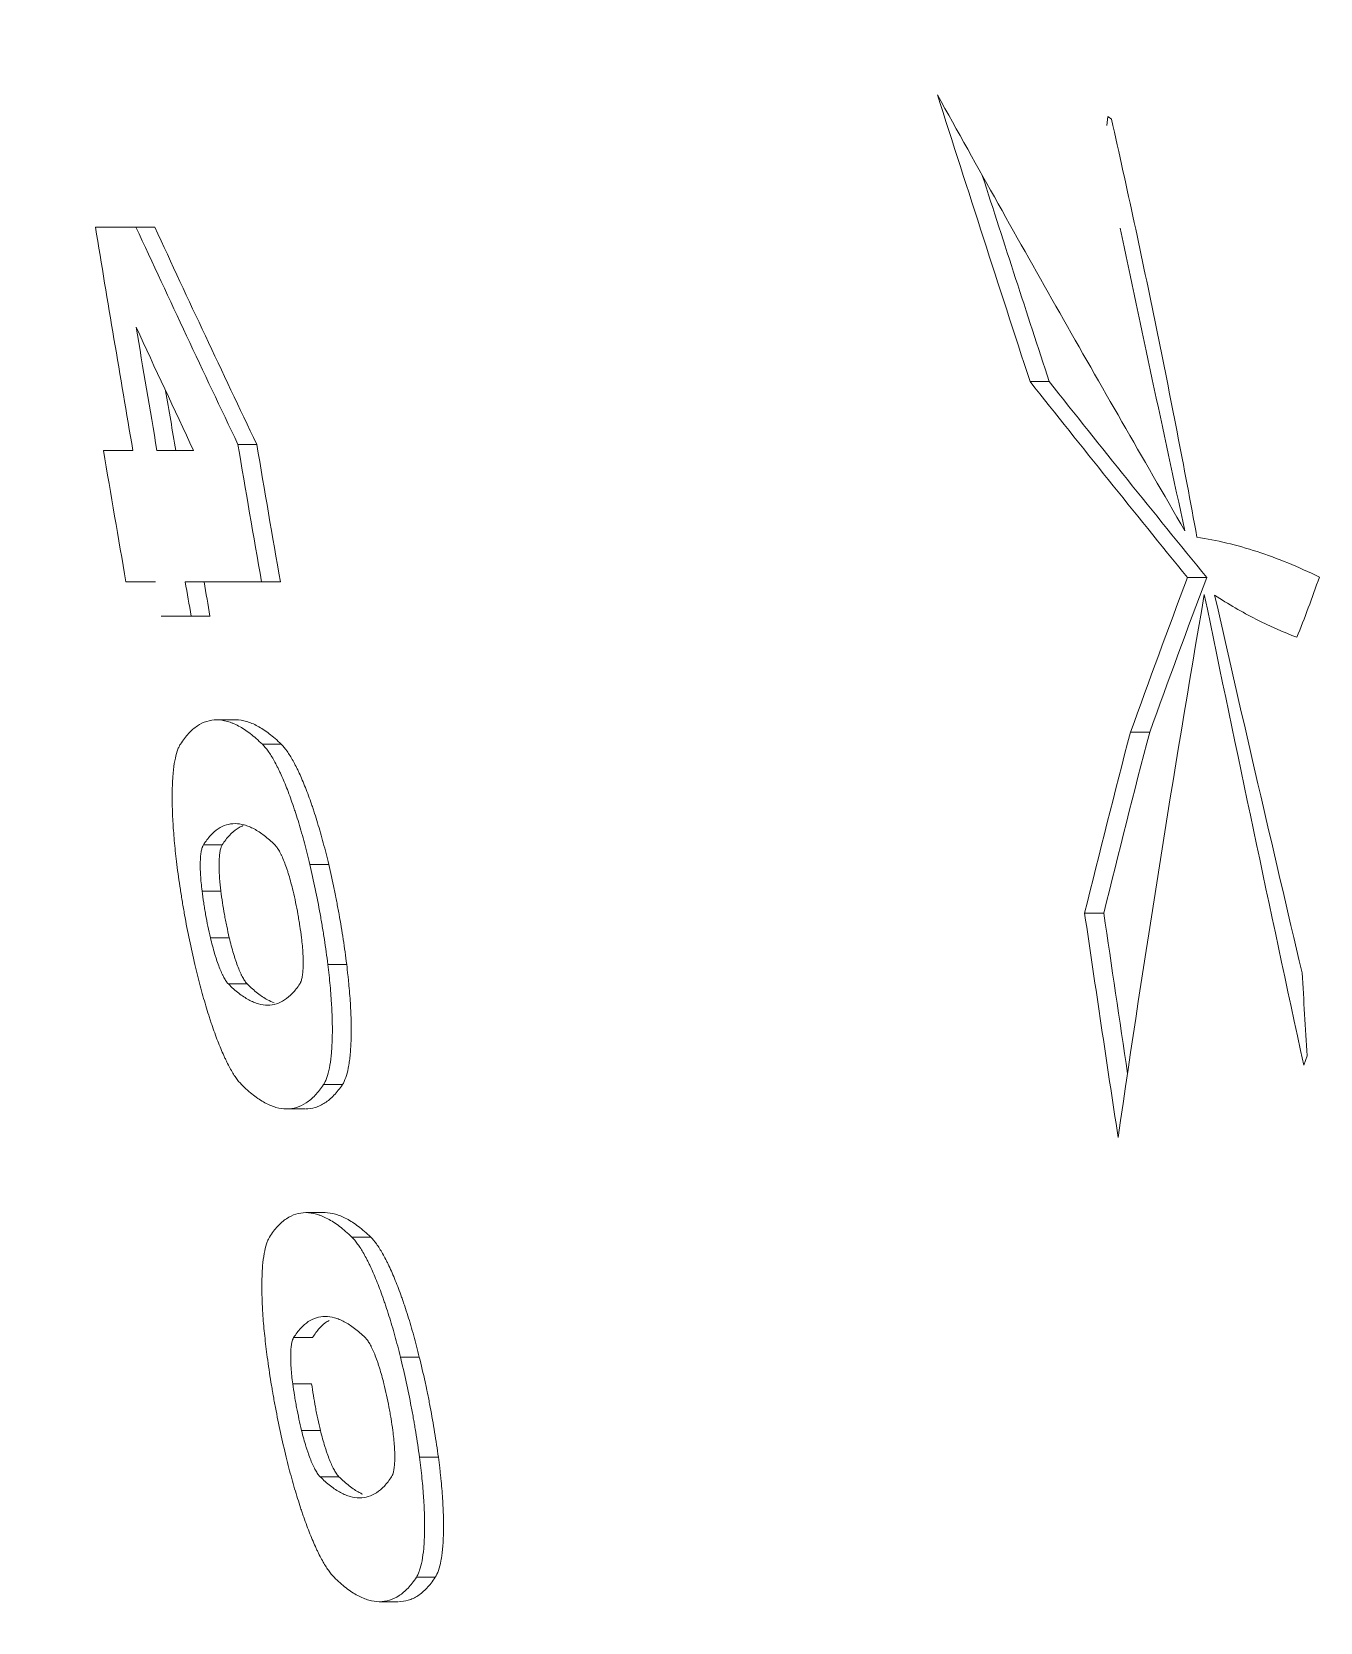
# Model space of a CAD drawing. Header units: millimetres. Extents: x 4664 to 8864, y -38 to 2932.
# Drawn here: x 7819.27 to 7823.59, y 2181.36 to 2186.7 of the extents above; entities that cross this region are included whole.
import ezdxf

# ---------------------------------------------------------------- set-up
doc = ezdxf.new("R2010")
doc.units = ezdxf.units.MM

msp = doc.modelspace()

# ---------------------------------------------------------------- linework, layer by layer
at = {"lineweight": 5}
for p, q in [((7822.8785, 2186.4134), (7822.8744, 2186.3838)), ((7822.8785, 2186.4134), (7822.8902, 2186.4046)), ((7819.4806, 2186.0421), (7819.6798, 2186.0421)), ((7822.6813, 2185.5237), (7822.6171, 2185.5237)), ((7819.5076, 2185.2924), (7819.6064, 2185.2924)), ((7819.8102, 2185.2924), (7819.6872, 2185.2924)), ((7820.0221, 2185.3126), (7819.9589, 2185.3126)), ((7823.2097, 2184.866), (7823.1453, 2184.866)), ((7819.682, 2184.8512), (7819.5832, 2184.8512)), ((7820.1013, 2184.8512), (7819.7822, 2184.8512)), ((7819.8652, 2184.7363), (7819.7018, 2184.7363)), ((7819.9527, 2184.3881), (7819.8895, 2184.3881)), ((7823.0184, 2184.3473), (7822.9541, 2184.3473)), ((7820.1043, 2184.3062), (7820.041, 2184.3062)), ((7819.9062, 2183.9685), (7819.8431, 2183.9685)), ((7820.2634, 2183.9031), (7820.2001, 2183.9031)), ((7819.9017, 2183.8135), (7819.8385, 2183.8135)), ((7822.8644, 2183.7394), (7822.8001, 2183.7394)), ((7819.9298, 2183.6568), (7819.8666, 2183.6568)), ((7820.3238, 2183.5672), (7820.2605, 2183.5672)), ((7819.99, 2183.5017), (7819.9268, 2183.5017)), ((7823.5473, 2183.2605), (7823.5355, 2183.2289)), ((7820.3096, 2183.1641), (7820.2463, 2183.1641)), ((7820.1205, 2183.0822), (7820.1838, 2183.0822)), ((7820.2517, 2182.7339), (7820.1884, 2182.7339)), ((7820.4043, 2182.652), (7820.3409, 2182.652)), ((7820.2091, 2182.3144), (7820.1459, 2182.3144)), ((7820.5676, 2182.2489), (7820.5042, 2182.2489)), ((7820.2061, 2182.1593), (7820.1428, 2182.1593)), ((7820.2358, 2182.0026), (7820.1725, 2182.0026)), ((7820.6315, 2181.913), (7820.568, 2181.913)), ((7820.2977, 2181.8476), (7820.2344, 2181.8476)), ((7820.6211, 2181.5099), (7820.5577, 2181.5099)), ((7820.4324, 2181.428), (7820.4958, 2181.428))]:
    msp.add_line(p, q, dxfattribs=at)
for radius, start, end in [(175.7749, 186.032295, 200.001172), (177.0806, 186.032295, 200.001172), (172.3779, 189.394869, 189.647537), (172.2981, 189.512386, 189.652043), (172.2359, 189.587838, 189.655563), (172.4752, 189.64204, 189.790724), (172.027, 189.660585, 189.816487), (171.9647, 189.664119, 189.820079), (172.2791, 189.801979, 189.84075), (172.2169, 189.805555, 189.84434)]:
    msp.add_arc((7989.5463, 2214.1806), radius, start, end, dxfattribs=at)
for centre, major_axis, ratio, start_param, end_param in [((7989.5463, 2212.1226), (-175.8518, 0), 0.576331, 0.260262, 0.267718), ((7989.5463, 2212.1226), (-175.7909, 0), 0.576331, 0.260354, 0.267813), ((7989.5463, 2211.7734), (-175.8452, 0), 0.576331, 0.260133, 0.264364), ((7989.5464, 2192.398), (-166.2932, 0), 0.924254, 0.05767, 0.059486)]:
    msp.add_ellipse(centre, major_axis=major_axis, ratio=ratio, start_param=start_param, end_param=end_param, dxfattribs=at)
for points in [[(7822.3059, 2186.4867), (7822.4085, 2186.1656), (7822.5122, 2185.8446), (7822.6171, 2185.5237)], [(7822.4568, 2186.216), (7822.531, 2185.9851), (7822.6058, 2185.7544), (7822.6813, 2185.5237)], [(7822.9192, 2186.0392), (7822.9906, 2185.7004), (7823.063, 2185.3617), (7823.1364, 2185.0232)], [(7822.6171, 2185.5237), (7822.7907, 2185.3043), (7822.9667, 2185.085), (7823.1453, 2184.866)], [(7822.6813, 2185.5237), (7822.8549, 2185.3043), (7823.0311, 2185.085), (7823.2097, 2184.866)], [(7823.1453, 2184.866), (7823.0803, 2184.6933), (7823.0166, 2184.5204), (7822.9541, 2184.3473)], [(7823.2097, 2184.866), (7823.1447, 2184.6933), (7823.0809, 2184.5204), (7823.0184, 2184.3473)], [(7822.9125, 2182.986), (7823.0007, 2183.5947), (7823.0971, 2184.2024), (7823.2017, 2184.8092)], [(7823.2017, 2184.8092), (7823.3106, 2184.282), (7823.4218, 2183.7552), (7823.5355, 2183.2289)], [(7823.5297, 2183.5393), (7823.4303, 2183.9615), (7823.3326, 2184.384), (7823.2364, 2184.8067)], [(7822.9541, 2184.3473), (7822.9015, 2184.1448), (7822.8502, 2183.9422), (7822.8001, 2183.7394)], [(7823.0184, 2184.3473), (7822.9658, 2184.1448), (7822.9144, 2183.9422), (7822.8644, 2183.7394)], [(7822.8001, 2183.7394), (7822.837, 2183.4882), (7822.8745, 2183.237), (7822.9125, 2182.986)], [(7822.8644, 2183.7394), (7822.8907, 2183.56), (7822.9174, 2183.3806), (7822.9444, 2183.2013)]]:
    msp.add_open_spline(points, degree=3, dxfattribs=at)
for points, knots in [([(7823.1364, 2185.0232), (7822.9948, 2185.2668), (7822.8549, 2185.5106), (7822.578, 2185.9984), (7822.4412, 2186.2425), (7822.3059, 2186.4867)], [0, 0, 0, 0, 0.5, 0.5, 1, 1, 1, 1]), ([(7823.177, 2185.0013), (7823.1336, 2185.2379), (7823.088, 2185.4733), (7823.0161, 2185.8246), (7822.9917, 2185.9413), (7822.9417, 2186.1738), (7822.9162, 2186.2895), (7822.8903, 2186.4046)], [0, 0, 0, 0, 0.5, 0.5, 0.75, 0.75, 1, 1, 1, 1]), ([(7823.5878, 2184.8675), (7823.5169, 2184.902), (7823.4472, 2184.9305), (7823.3444, 2184.964), (7823.3105, 2184.9736), (7823.2433, 2184.9898), (7823.21, 2184.9963), (7823.177, 2185.0013)], [0, 0, 0, 0, 0.5, 0.5, 0.75, 0.75, 1, 1, 1, 1]), ([(7823.5123, 2184.6653), (7823.5253, 2184.6975), (7823.5381, 2184.7304), (7823.5632, 2184.7978), (7823.5756, 2184.8323), (7823.5878, 2184.8675)], [0, 0, 0, 0, 0.5, 0.5, 1, 1, 1, 1]), ([(7823.2364, 2184.8067), (7823.2827, 2184.7766), (7823.3289, 2184.7497), (7823.4209, 2184.7025), (7823.4667, 2184.6822), (7823.5123, 2184.6653)], [0, 0, 0, 0, 0.5, 0.5, 1, 1, 1, 1]), ([(7819.7658, 2184.3062), (7819.7745, 2184.32), (7819.7837, 2184.332), (7819.8026, 2184.3525), (7819.8125, 2184.361), (7819.8328, 2184.3746), (7819.8539, 2184.3847), (7819.8875, 2184.3898), (7819.9112, 2184.3864), (7819.9265, 2184.3821), (7819.9296, 2184.3811), (7819.9358, 2184.379), (7819.9389, 2184.3778), (7819.9483, 2184.3739), (7819.9547, 2184.3709), (7819.9739, 2184.3606), (7820.0001, 2184.3435), (7820.0272, 2184.3197), (7820.041, 2184.3062)], [0, 0, 0, 0, 0.125, 0.125, 0.25, 0.25, 0.375, 0.5, 0.625, 0.625, 0.65625, 0.65625, 0.6875, 0.6875, 0.75, 0.75, 0.875, 1, 1, 1, 1]), ([(7820.1043, 2184.3062), (7820.0905, 2184.3197), (7820.0769, 2184.3316), (7820.0504, 2184.3519), (7820.0245, 2184.3689), (7819.9872, 2184.3844), (7819.9635, 2184.388), (7819.9516, 2184.3881), (7819.9513, 2184.3881), (7819.9509, 2184.3881)], [0, 0, 0, 0, 0.248114, 0.248114, 0.496229, 0.744343, 0.992458, 0.992458, 1, 1, 1, 1]), ([(7819.754, 2183.9031), (7819.7509, 2183.9274), (7819.7483, 2183.9511), (7819.744, 2183.9972), (7819.7423, 2184.0196), (7819.7407, 2184.0467), (7819.7402, 2184.0548), (7819.7398, 2184.0628), (7819.7396, 2184.0681), (7819.7395, 2184.0708), (7819.7389, 2184.0839), (7819.7386, 2184.0941), (7819.738, 2184.1239), (7819.7381, 2184.1426), (7819.7389, 2184.169), (7819.7392, 2184.1775), (7819.74, 2184.1898), (7819.7404, 2184.1959), (7819.7409, 2184.2018), (7819.7412, 2184.2057), (7819.7414, 2184.2076), (7819.743, 2184.2247), (7819.7448, 2184.2384), (7819.7494, 2184.2629), (7819.7521, 2184.2736), (7819.756, 2184.2852), (7819.7568, 2184.2875), (7819.7584, 2184.2917), (7819.7593, 2184.2938), (7819.762, 2184.2996), (7819.7638, 2184.3031), (7819.7658, 2184.3062)], [0, 0, 0, 0, 0.125, 0.125, 0.25, 0.25, 0.28125, 0.296875, 0.296875, 0.3125, 0.3125, 0.375, 0.375, 0.5, 0.5, 0.5625, 0.5625, 0.59375, 0.609375, 0.609375, 0.625, 0.625, 0.75, 0.75, 0.875, 0.875, 0.90625, 0.90625, 0.9375, 0.9375, 1, 1, 1, 1]), ([(7820.041, 2184.3062), (7820.0474, 2184.2999), (7820.0539, 2184.2921), (7820.0671, 2184.2736), (7820.0738, 2184.2628), (7820.084, 2184.2444), (7820.0874, 2184.2378), (7820.0927, 2184.2275), (7820.0944, 2184.224), (7820.0979, 2184.2167), (7820.0996, 2184.213), (7820.1083, 2184.1942), (7820.1153, 2184.1779), (7820.1291, 2184.1429), (7820.1359, 2184.1243), (7820.1445, 2184.0994), (7820.1462, 2184.0944), (7820.1496, 2184.0842), (7820.1513, 2184.079), (7820.1564, 2184.0633), (7820.1597, 2184.0527), (7820.1695, 2184.0203), (7820.1759, 2183.9979), (7820.1883, 2183.9516), (7820.1943, 2183.9278), (7820.2001, 2183.9031)], [0, 0, 0, 0, 0.125, 0.125, 0.25, 0.25, 0.3125, 0.3125, 0.34375, 0.34375, 0.375, 0.375, 0.5, 0.5, 0.625, 0.625, 0.65625, 0.65625, 0.6875, 0.6875, 0.75, 0.75, 0.875, 0.875, 1, 1, 1, 1]), ([(7820.2634, 2183.9031), (7820.2576, 2183.9278), (7820.2516, 2183.9517), (7820.2391, 2183.998), (7820.2328, 2184.0204), (7820.2229, 2184.0529), (7820.2196, 2184.0635), (7820.2145, 2184.0792), (7820.2128, 2184.0844), (7820.2094, 2184.0946), (7820.2077, 2184.0997), (7820.1991, 2184.1244), (7820.1854, 2184.1617), (7820.1715, 2184.1943), (7820.1637, 2184.2113), (7820.1628, 2184.2132), (7820.1611, 2184.2169), (7820.1602, 2184.2187), (7820.1576, 2184.2242), (7820.1558, 2184.2277), (7820.1506, 2184.238), (7820.1472, 2184.2445), (7820.137, 2184.2628), (7820.1303, 2184.2736), (7820.1171, 2184.2921), (7820.1106, 2184.2999), (7820.1043, 2184.3062)], [0, 0, 0, 0, 0.125, 0.125, 0.25, 0.25, 0.3125, 0.3125, 0.34375, 0.34375, 0.375, 0.375, 0.5, 0.625, 0.625, 0.640625, 0.640625, 0.65625, 0.65625, 0.6875, 0.6875, 0.75, 0.75, 0.875, 0.875, 1, 1, 1, 1]), ([(7819.8431, 2183.9685), (7819.8507, 2183.9806), (7819.8586, 2183.991), (7819.8752, 2184.0089), (7819.8837, 2184.0163), (7819.9014, 2184.0281), (7819.9198, 2184.0369), (7819.949, 2184.0413), (7819.9697, 2184.0383), (7819.983, 2184.0346), (7819.9857, 2184.0338), (7819.9911, 2184.0319), (7819.9938, 2184.0309), (7820.002, 2184.0275), (7820.0075, 2184.0249), (7820.0243, 2184.0159), (7820.047, 2184.001), (7820.0707, 2183.9803), (7820.0827, 2183.9685)], [0, 0, 0, 0, 0.125, 0.125, 0.25, 0.25, 0.375, 0.5, 0.625, 0.625, 0.65625, 0.65625, 0.6875, 0.6875, 0.75, 0.75, 0.875, 1, 1, 1, 1]), ([(7819.9764, 2184.033), (7819.9742, 2184.0322), (7819.972, 2184.0312), (7819.9651, 2184.028), (7819.9605, 2184.0254), (7819.9471, 2184.0164), (7819.9298, 2184.0015), (7819.9138, 2183.9806), (7819.9062, 2183.9685)], [0, 0, 0, 0, 0.086182, 0.086182, 0.268946, 0.268946, 0.634473, 1, 1, 1, 1]), ([(7819.8385, 2183.8135), (7819.8373, 2183.8229), (7819.8354, 2183.8411), (7819.834, 2183.8583), (7819.8334, 2183.8688), (7819.8333, 2183.8708), (7819.8331, 2183.875), (7819.833, 2183.877), (7819.8327, 2183.8831), (7819.8326, 2183.887), (7819.8324, 2183.8984), (7819.8324, 2183.9056), (7819.8327, 2183.9158), (7819.8328, 2183.9191), (7819.8331, 2183.9238), (7819.8332, 2183.9254), (7819.8335, 2183.9284), (7819.8336, 2183.9299), (7819.8343, 2183.9372), (7819.835, 2183.9425), (7819.8368, 2183.9519), (7819.8378, 2183.956), (7819.8393, 2183.9605), (7819.8396, 2183.9614), (7819.8402, 2183.963), (7819.8406, 2183.9638), (7819.8416, 2183.966), (7819.8423, 2183.9674), (7819.8431, 2183.9685)], [0, 0, 0, 0, 0.125, 0.25, 0.25, 0.28125, 0.28125, 0.3125, 0.3125, 0.375, 0.375, 0.5, 0.5, 0.5625, 0.5625, 0.59375, 0.59375, 0.625, 0.625, 0.75, 0.75, 0.875, 0.875, 0.90625, 0.90625, 0.9375, 0.9375, 1, 1, 1, 1]), ([(7819.9062, 2183.9685), (7819.9047, 2183.9662), (7819.902, 2183.9603), (7819.8999, 2183.952), (7819.8986, 2183.9449), (7819.8982, 2183.9424), (7819.8975, 2183.9371), (7819.8972, 2183.9343), (7819.8963, 2183.9256), (7819.896, 2183.9193), (7819.8957, 2183.9092), (7819.8956, 2183.9057), (7819.8956, 2183.9003), (7819.8956, 2183.8984), (7819.8956, 2183.8947), (7819.8956, 2183.8928), (7819.8958, 2183.8832), (7819.8962, 2183.8752), (7819.8972, 2183.8585), (7819.8978, 2183.8499), (7819.8989, 2183.8388), (7819.8991, 2183.8365), (7819.8995, 2183.832), (7819.8998, 2183.8297), (7819.9005, 2183.8228), (7819.9011, 2183.8182), (7819.9017, 2183.8135)], [0, 0, 0, 0, 0.125, 0.25, 0.25, 0.3125, 0.3125, 0.375, 0.375, 0.5, 0.5, 0.5625, 0.5625, 0.59375, 0.59375, 0.625, 0.625, 0.75, 0.75, 0.875, 0.875, 0.90625, 0.90625, 0.9375, 0.9375, 1, 1, 1, 1]), ([(7820.0827, 2183.9685), (7820.0852, 2183.9661), (7820.0876, 2183.9631), (7820.0927, 2183.956), (7820.0953, 2183.9519), (7820.0992, 2183.9448), (7820.1006, 2183.9423), (7820.1026, 2183.9383), (7820.1032, 2183.9369), (7820.1046, 2183.9341), (7820.1052, 2183.9327), (7820.1086, 2183.9255), (7820.1139, 2183.9129), (7820.1192, 2183.8986), (7820.1232, 2183.8871), (7820.1245, 2183.8832), (7820.1271, 2183.8751), (7820.1283, 2183.8711), (7820.1321, 2183.8586), (7820.1346, 2183.85), (7820.1393, 2183.8322), (7820.1417, 2183.823), (7820.1439, 2183.8135)], [0, 0, 0, 0, 0.125, 0.125, 0.25, 0.25, 0.3125, 0.3125, 0.34375, 0.34375, 0.375, 0.375, 0.5, 0.625, 0.625, 0.6875, 0.6875, 0.75, 0.75, 0.875, 0.875, 1, 1, 1, 1]), ([(7819.8142, 2183.5672), (7819.8078, 2183.5945), (7819.7957, 2183.6496), (7819.7849, 2183.7055), (7819.7773, 2183.7479), (7819.7748, 2183.7621), (7819.7718, 2183.7799), (7819.7713, 2183.7834), (7819.7701, 2183.7905), (7819.7684, 2183.8012), (7819.7667, 2183.8119), (7819.7613, 2183.8472), (7819.7574, 2183.8753), (7819.754, 2183.9031)], [0, 0, 0, 0, 0.25, 0.5, 0.5, 0.625, 0.625, 0.65625, 0.65625, 0.6875, 0.75, 0.75, 1, 1, 1, 1]), ([(7820.2001, 2183.9031), (7820.2066, 2183.8758), (7820.2188, 2183.8207), (7820.2296, 2183.7648), (7820.2373, 2183.7224), (7820.2397, 2183.7082), (7820.2427, 2183.6904), (7820.2433, 2183.6869), (7820.2444, 2183.6798), (7820.2462, 2183.6691), (7820.2478, 2183.6584), (7820.2532, 2183.6231), (7820.2571, 2183.595), (7820.2605, 2183.5672)], [0, 0, 0, 0, 0.25, 0.5, 0.5, 0.625, 0.625, 0.65625, 0.65625, 0.6875, 0.75, 0.75, 1, 1, 1, 1]), ([(7820.3238, 2183.5672), (7820.3204, 2183.595), (7820.3165, 2183.6229), (7820.308, 2183.679), (7820.3033, 2183.7071), (7820.2957, 2183.7494), (7820.2931, 2183.7636), (7820.2896, 2183.7813), (7820.2889, 2183.7848), (7820.2876, 2183.7919), (7820.2854, 2183.8025), (7820.2833, 2183.8131), (7820.276, 2183.8481), (7820.2699, 2183.8758), (7820.2634, 2183.9031)], [0, 0, 0, 0, 0.25, 0.25, 0.5, 0.5, 0.625, 0.625, 0.65625, 0.65625, 0.6875, 0.75, 0.75, 1, 1, 1, 1]), ([(7819.8666, 2183.6568), (7819.8636, 2183.6695), (7819.858, 2183.6952), (7819.8529, 2183.7213), (7819.8494, 2183.7411), (7819.8482, 2183.7477), (7819.8466, 2183.7577), (7819.846, 2183.761), (7819.845, 2183.7676), (7819.8445, 2183.7709), (7819.8419, 2183.7875), (7819.8401, 2183.8005), (7819.8385, 2183.8135)], [0, 0, 0, 0, 0.25, 0.5, 0.5, 0.625, 0.625, 0.6875, 0.6875, 0.75, 0.75, 1, 1, 1, 1]), ([(7819.9017, 2183.8135), (7819.9033, 2183.8005), (7819.9051, 2183.7875), (7819.9091, 2183.7614), (7819.9113, 2183.7482), (7819.9148, 2183.7285), (7819.916, 2183.7219), (7819.918, 2183.712), (7819.9186, 2183.7086), (7819.9199, 2183.7021), (7819.9206, 2183.6988), (7819.924, 2183.6824), (7819.9268, 2183.6695), (7819.9298, 2183.6568)], [0, 0, 0, 0, 0.25, 0.25, 0.5, 0.5, 0.625, 0.625, 0.6875, 0.6875, 0.75, 0.75, 1, 1, 1, 1]), ([(7820.1439, 2183.8135), (7820.1469, 2183.8008), (7820.1526, 2183.7751), (7820.1577, 2183.749), (7820.1612, 2183.7292), (7820.1624, 2183.7226), (7820.164, 2183.7126), (7820.1646, 2183.7093), (7820.1656, 2183.7027), (7820.1661, 2183.6993), (7820.1687, 2183.6828), (7820.1705, 2183.6697), (7820.1721, 2183.6568)], [0, 0, 0, 0, 0.25, 0.5, 0.5, 0.625, 0.625, 0.6875, 0.6875, 0.75, 0.75, 1, 1, 1, 1]), ([(7819.9268, 2183.5017), (7819.9244, 2183.5041), (7819.922, 2183.5071), (7819.917, 2183.5143), (7819.9145, 2183.5184), (7819.9107, 2183.5255), (7819.9094, 2183.528), (7819.9074, 2183.532), (7819.9067, 2183.5334), (7819.9054, 2183.5362), (7819.9048, 2183.5376), (7819.9015, 2183.5448), (7819.8962, 2183.5574), (7819.891, 2183.5717), (7819.8871, 2183.5832), (7819.8858, 2183.5871), (7819.8833, 2183.5952), (7819.882, 2183.5992), (7819.8783, 2183.6117), (7819.8759, 2183.6203), (7819.8711, 2183.6381), (7819.8689, 2183.6473), (7819.8666, 2183.6568)], [0, 0, 0, 0, 0.125, 0.125, 0.25, 0.25, 0.3125, 0.3125, 0.34375, 0.34375, 0.375, 0.375, 0.5, 0.625, 0.625, 0.6875, 0.6875, 0.75, 0.75, 0.875, 0.875, 1, 1, 1, 1]), ([(7819.9298, 2183.6568), (7819.932, 2183.6473), (7819.9343, 2183.6381), (7819.939, 2183.6203), (7819.9415, 2183.6117), (7819.9452, 2183.5992), (7819.9465, 2183.5951), (7819.9484, 2183.589), (7819.9491, 2183.587), (7819.9503, 2183.5831), (7819.951, 2183.5812), (7819.9542, 2183.5717), (7819.9594, 2183.5573), (7819.9647, 2183.5448), (7819.968, 2183.5375), (7819.9686, 2183.5361), (7819.9699, 2183.5333), (7819.9719, 2183.5292), (7819.9739, 2183.5255), (7819.9777, 2183.5184), (7819.9802, 2183.5143), (7819.9852, 2183.5071), (7819.9876, 2183.5041), (7819.99, 2183.5017)], [0, 0, 0, 0, 0.125, 0.125, 0.25, 0.25, 0.3125, 0.3125, 0.34375, 0.34375, 0.375, 0.375, 0.5, 0.625, 0.625, 0.65625, 0.65625, 0.6875, 0.75, 0.75, 0.875, 0.875, 1, 1, 1, 1]), ([(7820.1721, 2183.6568), (7820.1732, 2183.6474), (7820.1752, 2183.6292), (7820.1765, 2183.6119), (7820.1771, 2183.6015), (7820.1772, 2183.5994), (7820.1774, 2183.5953), (7820.1775, 2183.5933), (7820.1777, 2183.5872), (7820.1778, 2183.5833), (7820.178, 2183.5718), (7820.1779, 2183.5646), (7820.1775, 2183.5545), (7820.1774, 2183.5512), (7820.1771, 2183.5464), (7820.1769, 2183.5449), (7820.1767, 2183.5418), (7820.1765, 2183.5403), (7820.1758, 2183.533), (7820.175, 2183.5278), (7820.1732, 2183.5184), (7820.1721, 2183.5142), (7820.1705, 2183.5098), (7820.1702, 2183.5089), (7820.1695, 2183.5073), (7820.1692, 2183.5065), (7820.1681, 2183.5043), (7820.1674, 2183.5029), (7820.1666, 2183.5017)], [0, 0, 0, 0, 0.125, 0.25, 0.25, 0.28125, 0.28125, 0.3125, 0.3125, 0.375, 0.375, 0.5, 0.5, 0.5625, 0.5625, 0.59375, 0.59375, 0.625, 0.625, 0.75, 0.75, 0.875, 0.875, 0.90625, 0.90625, 0.9375, 0.9375, 1, 1, 1, 1]), ([(7819.9707, 2183.1641), (7819.9645, 2183.1704), (7819.9581, 2183.1782), (7819.9452, 2183.1967), (7819.9387, 2183.2075), (7819.9286, 2183.2259), (7819.9253, 2183.2325), (7819.9201, 2183.2428), (7819.9184, 2183.2464), (7819.915, 2183.2536), (7819.9133, 2183.2573), (7819.9048, 2183.2762), (7819.8979, 2183.2925), (7819.8844, 2183.3274), (7819.8776, 2183.3461), (7819.8692, 2183.3709), (7819.8675, 2183.376), (7819.8641, 2183.3862), (7819.8625, 2183.3914), (7819.8575, 2183.407), (7819.8542, 2183.4176), (7819.8445, 2183.4501), (7819.8382, 2183.4724), (7819.8259, 2183.5187), (7819.82, 2183.5425), (7819.8142, 2183.5672)], [0, 0, 0, 0, 0.125, 0.125, 0.25, 0.25, 0.3125, 0.3125, 0.34375, 0.34375, 0.375, 0.375, 0.5, 0.5, 0.625, 0.625, 0.65625, 0.65625, 0.6875, 0.6875, 0.75, 0.75, 0.875, 0.875, 1, 1, 1, 1]), ([(7820.2605, 2183.5672), (7820.2635, 2183.5428), (7820.2661, 2183.5192), (7820.2703, 2183.4731), (7820.272, 2183.4507), (7820.2735, 2183.4235), (7820.274, 2183.4154), (7820.2743, 2183.4074), (7820.2745, 2183.4021), (7820.2746, 2183.3995), (7820.2751, 2183.3863), (7820.2754, 2183.3761), (7820.2759, 2183.3463), (7820.2757, 2183.3276), (7820.2748, 2183.3012), (7820.2743, 2183.2927), (7820.2735, 2183.2804), (7820.2731, 2183.2743), (7820.2725, 2183.2684), (7820.2722, 2183.2645), (7820.272, 2183.2626), (7820.2702, 2183.2455), (7820.2682, 2183.2318), (7820.2634, 2183.2074), (7820.2606, 2183.1966), (7820.2565, 2183.185), (7820.2557, 2183.1828), (7820.2539, 2183.1785), (7820.253, 2183.1765), (7820.2503, 2183.1707), (7820.2483, 2183.1672), (7820.2463, 2183.1641)], [0, 0, 0, 0, 0.125, 0.125, 0.25, 0.25, 0.28125, 0.296875, 0.296875, 0.3125, 0.3125, 0.375, 0.375, 0.5, 0.5, 0.5625, 0.5625, 0.59375, 0.609375, 0.609375, 0.625, 0.625, 0.75, 0.75, 0.875, 0.875, 0.90625, 0.90625, 0.9375, 0.9375, 1, 1, 1, 1]), ([(7820.3096, 2183.1641), (7820.3137, 2183.1703), (7820.321, 2183.1856), (7820.3267, 2183.2071), (7820.3297, 2183.2224), (7820.3306, 2183.2271), (7820.3314, 2183.2321), (7820.3319, 2183.2355), (7820.3322, 2183.2372), (7820.3334, 2183.2458), (7820.3343, 2183.253), (7820.3367, 2183.2757), (7820.3377, 2183.292), (7820.3387, 2183.3183), (7820.3389, 2183.3274), (7820.339, 2183.3415), (7820.339, 2183.3487), (7820.339, 2183.356), (7820.3389, 2183.361), (7820.3389, 2183.3635), (7820.3386, 2183.386), (7820.3378, 2183.4069), (7820.3354, 2183.4501), (7820.3337, 2183.4725), (7820.331, 2183.5015), (7820.3305, 2183.5073), (7820.3293, 2183.5191), (7820.3287, 2183.525), (7820.3267, 2183.543), (7820.3253, 2183.555), (7820.3238, 2183.5672)], [0, 0, 0, 0, 0.125, 0.25, 0.25, 0.28125, 0.296875, 0.296875, 0.3125, 0.3125, 0.375, 0.375, 0.5, 0.5, 0.5625, 0.5625, 0.59375, 0.609375, 0.609375, 0.625, 0.625, 0.75, 0.75, 0.875, 0.875, 0.90625, 0.90625, 0.9375, 0.9375, 1, 1, 1, 1]), ([(7820.1666, 2183.5017), (7820.1587, 2183.4897), (7820.1505, 2183.4793), (7820.1335, 2183.4614), (7820.1247, 2183.454), (7820.1067, 2183.4422), (7820.0882, 2183.4334), (7820.0588, 2183.4289), (7820.0382, 2183.4319), (7820.0223, 2183.4364), (7820.017, 2183.4383), (7820.0061, 2183.4428), (7820.0007, 2183.4454), (7819.9841, 2183.4543), (7819.9617, 2183.4692), (7819.9386, 2183.4899), (7819.9268, 2183.5017)], [0, 0, 0, 0, 0.125, 0.125, 0.25, 0.25, 0.375, 0.5, 0.625, 0.625, 0.6875, 0.6875, 0.75, 0.75, 0.875, 1, 1, 1, 1]), ([(7819.99, 2183.5017), (7820.0018, 2183.4899), (7820.0133, 2183.4796), (7820.036, 2183.4619), (7820.0549, 2183.4493), (7820.0733, 2183.4409), (7820.0808, 2183.4382)], [0, 0, 0, 0, 0.369687, 0.369687, 0.739374, 1, 1, 1, 1]), ([(7820.2463, 2183.1641), (7820.2372, 2183.1503), (7820.2277, 2183.1383), (7820.2082, 2183.1178), (7820.1982, 2183.1093), (7820.1775, 2183.0957), (7820.1562, 2183.0856), (7820.1224, 2183.0805), (7820.0987, 2183.0839), (7820.0805, 2183.089), (7820.0743, 2183.0912), (7820.0618, 2183.0963), (7820.0556, 2183.0993), (7820.0366, 2183.1096), (7820.0108, 2183.1267), (7819.9842, 2183.1505), (7819.9707, 2183.1641)], [0, 0, 0, 0, 0.125, 0.125, 0.25, 0.25, 0.375, 0.5, 0.625, 0.625, 0.6875, 0.6875, 0.75, 0.75, 0.875, 1, 1, 1, 1]), ([(7820.1854, 2183.0822), (7820.1966, 2183.0822), (7820.2076, 2183.0838), (7820.2239, 2183.0887), (7820.2294, 2183.0908), (7820.2402, 2183.0959), (7820.2455, 2183.0989), (7820.2613, 2183.1091), (7820.2815, 2183.1262), (7820.3005, 2183.1503), (7820.3096, 2183.1641)], [0, 0, 0, 0, 0.244698, 0.244698, 0.370582, 0.370582, 0.496465, 0.496465, 0.748233, 1, 1, 1, 1]), ([(7820.0651, 2182.652), (7820.0738, 2182.6658), (7820.0828, 2182.6778), (7820.1017, 2182.6983), (7820.1114, 2182.7068), (7820.1317, 2182.7204), (7820.1527, 2182.7306), (7820.1863, 2182.7356), (7820.2101, 2182.7322), (7820.2255, 2182.7279), (7820.2286, 2182.7269), (7820.2348, 2182.7248), (7820.238, 2182.7236), (7820.2474, 2182.7197), (7820.2538, 2182.7167), (7820.2732, 2182.7064), (7820.2995, 2182.6893), (7820.327, 2182.6655), (7820.3409, 2182.652)], [0, 0, 0, 0, 0.125, 0.125, 0.25, 0.25, 0.375, 0.5, 0.625, 0.625, 0.65625, 0.65625, 0.6875, 0.6875, 0.75, 0.75, 0.875, 1, 1, 1, 1]), ([(7820.4043, 2182.652), (7820.3903, 2182.6655), (7820.3766, 2182.6774), (7820.3499, 2182.6977), (7820.3237, 2182.7147), (7820.2863, 2182.7302), (7820.2625, 2182.7338), (7820.2506, 2182.7339), (7820.2502, 2182.7339), (7820.2498, 2182.7339)], [0, 0, 0, 0, 0.248061, 0.248061, 0.496122, 0.744183, 0.992244, 0.992244, 1, 1, 1, 1]), ([(7820.0573, 2182.2489), (7820.054, 2182.2732), (7820.0512, 2182.2969), (7820.0464, 2182.3429), (7820.0444, 2182.3653), (7820.0425, 2182.3925), (7820.042, 2182.4005), (7820.0415, 2182.4085), (7820.0413, 2182.4138), (7820.0411, 2182.4165), (7820.0404, 2182.4296), (7820.04, 2182.4398), (7820.0392, 2182.4696), (7820.039, 2182.4884), (7820.0396, 2182.5147), (7820.0398, 2182.5233), (7820.0404, 2182.5356), (7820.0408, 2182.5417), (7820.0412, 2182.5476), (7820.0415, 2182.5514), (7820.0417, 2182.5534), (7820.0431, 2182.5705), (7820.0448, 2182.5842), (7820.0492, 2182.6087), (7820.0518, 2182.6194), (7820.0556, 2182.6311), (7820.0563, 2182.6333), (7820.058, 2182.6376), (7820.0588, 2182.6396), (7820.0614, 2182.6454), (7820.0632, 2182.6489), (7820.0651, 2182.652)], [0, 0, 0, 0, 0.125, 0.125, 0.25, 0.25, 0.28125, 0.296875, 0.296875, 0.3125, 0.3125, 0.375, 0.375, 0.5, 0.5, 0.5625, 0.5625, 0.59375, 0.609375, 0.609375, 0.625, 0.625, 0.75, 0.75, 0.875, 0.875, 0.90625, 0.90625, 0.9375, 0.9375, 1, 1, 1, 1]), ([(7820.3409, 2182.652), (7820.3473, 2182.6458), (7820.3539, 2182.6379), (7820.3673, 2182.6193), (7820.3741, 2182.6086), (7820.3846, 2182.5901), (7820.3881, 2182.5836), (7820.3934, 2182.5733), (7820.3952, 2182.5697), (7820.3988, 2182.5625), (7820.4006, 2182.5588), (7820.4095, 2182.5399), (7820.4166, 2182.5236), (7820.4307, 2182.4887), (7820.4378, 2182.47), (7820.4466, 2182.4452), (7820.4484, 2182.4401), (7820.4519, 2182.4299), (7820.4536, 2182.4247), (7820.4588, 2182.4091), (7820.4623, 2182.3985), (7820.4724, 2182.366), (7820.479, 2182.3437), (7820.4919, 2182.2974), (7820.4982, 2182.2736), (7820.5042, 2182.2489)], [0, 0, 0, 0, 0.125, 0.125, 0.25, 0.25, 0.3125, 0.3125, 0.34375, 0.34375, 0.375, 0.375, 0.5, 0.5, 0.625, 0.625, 0.65625, 0.65625, 0.6875, 0.6875, 0.75, 0.75, 0.875, 0.875, 1, 1, 1, 1]), ([(7820.5676, 2182.2489), (7820.5616, 2182.2736), (7820.5553, 2182.2975), (7820.5424, 2182.3437), (7820.5358, 2182.3661), (7820.5256, 2182.3986), (7820.5222, 2182.4093), (7820.5169, 2182.425), (7820.5152, 2182.4302), (7820.5117, 2182.4404), (7820.5099, 2182.4454), (7820.5011, 2182.4701), (7820.487, 2182.5074), (7820.4728, 2182.54), (7820.4647, 2182.5571), (7820.4638, 2182.5589), (7820.4621, 2182.5626), (7820.4612, 2182.5645), (7820.4585, 2182.5699), (7820.4567, 2182.5734), (7820.4514, 2182.5837), (7820.4479, 2182.5902), (7820.4375, 2182.6086), (7820.4306, 2182.6194), (7820.4173, 2182.6379), (7820.4107, 2182.6458), (7820.4043, 2182.652)], [0, 0, 0, 0, 0.125, 0.125, 0.25, 0.25, 0.3125, 0.3125, 0.34375, 0.34375, 0.375, 0.375, 0.5, 0.625, 0.625, 0.640625, 0.640625, 0.65625, 0.65625, 0.6875, 0.6875, 0.75, 0.75, 0.875, 0.875, 1, 1, 1, 1]), ([(7820.1459, 2182.3144), (7820.1534, 2182.3264), (7820.1613, 2182.3369), (7820.1777, 2182.3547), (7820.1862, 2182.3621), (7820.2038, 2182.3739), (7820.2221, 2182.3828), (7820.2514, 2182.3872), (7820.2721, 2182.3842), (7820.2855, 2182.3804), (7820.2882, 2182.3796), (7820.2936, 2182.3777), (7820.2963, 2182.3767), (7820.3046, 2182.3733), (7820.3101, 2182.3707), (7820.327, 2182.3617), (7820.3499, 2182.3468), (7820.3738, 2182.3262), (7820.386, 2182.3144)], [0, 0, 0, 0, 0.125, 0.125, 0.25, 0.25, 0.375, 0.5, 0.625, 0.625, 0.65625, 0.65625, 0.6875, 0.6875, 0.75, 0.75, 0.875, 1, 1, 1, 1]), ([(7820.2646, 2182.372), (7820.2626, 2182.3708), (7820.2606, 2182.3695), (7820.2496, 2182.3623), (7820.2325, 2182.3474), (7820.2167, 2182.3264), (7820.2091, 2182.3144)], [0, 0, 0, 0, 0.099873, 0.099873, 0.549937, 1, 1, 1, 1]), ([(7820.1428, 2182.1593), (7820.1416, 2182.1687), (7820.1394, 2182.1869), (7820.1379, 2182.2041), (7820.1372, 2182.2146), (7820.137, 2182.2166), (7820.1368, 2182.2207), (7820.1367, 2182.2228), (7820.1364, 2182.2288), (7820.1362, 2182.2328), (7820.1359, 2182.2442), (7820.1358, 2182.2514), (7820.136, 2182.2616), (7820.1361, 2182.2649), (7820.1364, 2182.2696), (7820.1365, 2182.2712), (7820.1367, 2182.2742), (7820.1368, 2182.2757), (7820.1374, 2182.283), (7820.1381, 2182.2883), (7820.1397, 2182.2977), (7820.1407, 2182.3019), (7820.1422, 2182.3063), (7820.1425, 2182.3072), (7820.1431, 2182.3088), (7820.1434, 2182.3096), (7820.1444, 2182.3119), (7820.1451, 2182.3132), (7820.1459, 2182.3144)], [0, 0, 0, 0, 0.125, 0.25, 0.25, 0.28125, 0.28125, 0.3125, 0.3125, 0.375, 0.375, 0.5, 0.5, 0.5625, 0.5625, 0.59375, 0.59375, 0.625, 0.625, 0.75, 0.75, 0.875, 0.875, 0.90625, 0.90625, 0.9375, 0.9375, 1, 1, 1, 1]), ([(7820.386, 2182.3144), (7820.3884, 2182.312), (7820.391, 2182.309), (7820.3961, 2182.3018), (7820.3987, 2182.2977), (7820.4028, 2182.2906), (7820.4041, 2182.2881), (7820.4062, 2182.2841), (7820.4068, 2182.2827), (7820.4082, 2182.2799), (7820.4089, 2182.2785), (7820.4123, 2182.2713), (7820.4178, 2182.2587), (7820.4232, 2182.2444), (7820.4273, 2182.2329), (7820.4286, 2182.229), (7820.4313, 2182.221), (7820.4326, 2182.2169), (7820.4365, 2182.2044), (7820.4391, 2182.1958), (7820.444, 2182.178), (7820.4464, 2182.1688), (7820.4488, 2182.1593)], [0, 0, 0, 0, 0.125, 0.125, 0.25, 0.25, 0.3125, 0.3125, 0.34375, 0.34375, 0.375, 0.375, 0.5, 0.625, 0.625, 0.6875, 0.6875, 0.75, 0.75, 0.875, 0.875, 1, 1, 1, 1]), ([(7820.1209, 2181.913), (7820.1142, 2181.9403), (7820.1015, 2181.9954), (7820.0902, 2182.0513), (7820.0821, 2182.0937), (7820.0795, 2182.1078), (7820.0764, 2182.1256), (7820.0758, 2182.1292), (7820.0745, 2182.1363), (7820.0727, 2182.147), (7820.0709, 2182.1576), (7820.0652, 2182.193), (7820.061, 2182.2211), (7820.0573, 2182.2489)], [0, 0, 0, 0, 0.25, 0.5, 0.5, 0.625, 0.625, 0.65625, 0.65625, 0.6875, 0.75, 0.75, 1, 1, 1, 1]), ([(7820.5042, 2182.2489), (7820.511, 2182.2216), (7820.5237, 2182.1666), (7820.5351, 2182.1106), (7820.5432, 2182.0683), (7820.5458, 2182.0541), (7820.549, 2182.0363), (7820.5496, 2182.0328), (7820.5508, 2182.0256), (7820.5526, 2182.015), (7820.5544, 2182.0043), (7820.5602, 2181.9689), (7820.5643, 2181.9408), (7820.568, 2181.913)], [0, 0, 0, 0, 0.25, 0.5, 0.5, 0.625, 0.625, 0.65625, 0.65625, 0.6875, 0.75, 0.75, 1, 1, 1, 1]), ([(7820.6315, 2181.913), (7820.6277, 2181.9408), (7820.6236, 2181.9688), (7820.6145, 2182.0248), (7820.6095, 2182.053), (7820.6015, 2182.0953), (7820.5987, 2182.1095), (7820.5951, 2182.1272), (7820.5944, 2182.1307), (7820.5929, 2182.1378), (7820.5907, 2182.1484), (7820.5884, 2182.1589), (7820.5808, 2182.194), (7820.5744, 2182.2216), (7820.5676, 2182.2489)], [0, 0, 0, 0, 0.25, 0.25, 0.5, 0.5, 0.625, 0.625, 0.65625, 0.65625, 0.6875, 0.75, 0.75, 1, 1, 1, 1]), ([(7820.1725, 2182.0026), (7820.1694, 2182.0153), (7820.1635, 2182.041), (7820.1582, 2182.0671), (7820.1544, 2182.0869), (7820.1532, 2182.0935), (7820.1515, 2182.1035), (7820.1509, 2182.1068), (7820.1498, 2182.1134), (7820.1492, 2182.1167), (7820.1465, 2182.1333), (7820.1446, 2182.1464), (7820.1428, 2182.1593)], [0, 0, 0, 0, 0.25, 0.5, 0.5, 0.625, 0.625, 0.6875, 0.6875, 0.75, 0.75, 1, 1, 1, 1]), ([(7820.2061, 2182.1593), (7820.2079, 2182.1464), (7820.2098, 2182.1333), (7820.2141, 2182.1072), (7820.2164, 2182.094), (7820.2201, 2182.0743), (7820.2214, 2182.0677), (7820.2234, 2182.0578), (7820.2241, 2182.0545), (7820.2255, 2182.0479), (7820.2262, 2182.0446), (7820.2297, 2182.0282), (7820.2327, 2182.0153), (7820.2358, 2182.0026)], [0, 0, 0, 0, 0.25, 0.25, 0.5, 0.5, 0.625, 0.625, 0.6875, 0.6875, 0.75, 0.75, 1, 1, 1, 1]), ([(7820.4488, 2182.1593), (7820.4519, 2182.1466), (7820.4579, 2182.1209), (7820.4632, 2182.0948), (7820.467, 2182.075), (7820.4682, 2182.0684), (7820.4699, 2182.0585), (7820.4705, 2182.0551), (7820.4716, 2182.0485), (7820.4722, 2182.0452), (7820.4749, 2182.0287), (7820.4768, 2182.0156), (7820.4785, 2182.0026)], [0, 0, 0, 0, 0.25, 0.5, 0.5, 0.625, 0.625, 0.6875, 0.6875, 0.75, 0.75, 1, 1, 1, 1]), ([(7820.2344, 2181.8476), (7820.2319, 2181.85), (7820.2295, 2181.853), (7820.2244, 2181.8601), (7820.2219, 2181.8643), (7820.2179, 2181.8714), (7820.2166, 2181.8739), (7820.2146, 2181.8779), (7820.2139, 2181.8792), (7820.2126, 2181.882), (7820.2119, 2181.8834), (7820.2085, 2181.8907), (7820.2031, 2181.9032), (7820.1978, 2181.9176), (7820.1938, 2181.929), (7820.1925, 2181.933), (7820.1898, 2181.941), (7820.1885, 2181.9451), (7820.1847, 2181.9576), (7820.1821, 2181.9662), (7820.1772, 2181.9839), (7820.1749, 2181.9931), (7820.1725, 2182.0026)], [0, 0, 0, 0, 0.125, 0.125, 0.25, 0.25, 0.3125, 0.3125, 0.34375, 0.34375, 0.375, 0.375, 0.5, 0.625, 0.625, 0.6875, 0.6875, 0.75, 0.75, 0.875, 0.875, 1, 1, 1, 1]), ([(7820.2358, 2182.0026), (7820.2381, 2181.9931), (7820.2405, 2181.9839), (7820.2454, 2181.9661), (7820.248, 2181.9575), (7820.2518, 2181.945), (7820.2531, 2181.9409), (7820.2551, 2181.9349), (7820.2558, 2181.9329), (7820.2571, 2181.929), (7820.2578, 2181.927), (7820.2611, 2181.9175), (7820.2665, 2181.9032), (7820.2718, 2181.8906), (7820.2752, 2181.8834), (7820.2759, 2181.8819), (7820.2772, 2181.8791), (7820.2792, 2181.8751), (7820.2812, 2181.8713), (7820.2852, 2181.8643), (7820.2877, 2181.8601), (7820.2928, 2181.853), (7820.2952, 2181.85), (7820.2977, 2181.8476)], [0, 0, 0, 0, 0.125, 0.125, 0.25, 0.25, 0.3125, 0.3125, 0.34375, 0.34375, 0.375, 0.375, 0.5, 0.625, 0.625, 0.65625, 0.65625, 0.6875, 0.75, 0.75, 0.875, 0.875, 1, 1, 1, 1]), ([(7820.4785, 2182.0026), (7820.4798, 2181.9932), (7820.4819, 2181.975), (7820.4834, 2181.9578), (7820.4841, 2181.9474), (7820.4842, 2181.9453), (7820.4844, 2181.9412), (7820.4845, 2181.9391), (7820.4848, 2181.9331), (7820.485, 2181.9291), (7820.4853, 2181.9177), (7820.4853, 2181.9105), (7820.485, 2181.9003), (7820.4849, 2181.8971), (7820.4846, 2181.8923), (7820.4845, 2181.8908), (7820.4843, 2181.8877), (7820.4842, 2181.8862), (7820.4835, 2181.8789), (7820.4828, 2181.8736), (7820.481, 2181.8642), (7820.4799, 2181.8601), (7820.4784, 2181.8556), (7820.4781, 2181.8547), (7820.4774, 2181.8531), (7820.4771, 2181.8523), (7820.4761, 2181.8501), (7820.4753, 2181.8487), (7820.4746, 2181.8476)], [0, 0, 0, 0, 0.125, 0.25, 0.25, 0.28125, 0.28125, 0.3125, 0.3125, 0.375, 0.375, 0.5, 0.5, 0.5625, 0.5625, 0.59375, 0.59375, 0.625, 0.625, 0.75, 0.75, 0.875, 0.875, 0.90625, 0.90625, 0.9375, 0.9375, 1, 1, 1, 1]), ([(7820.2816, 2181.5099), (7820.2753, 2181.5162), (7820.2689, 2181.524), (7820.2558, 2181.5426), (7820.2491, 2181.5534), (7820.2388, 2181.5718), (7820.2354, 2181.5784), (7820.2302, 2181.5887), (7820.2284, 2181.5923), (7820.2249, 2181.5995), (7820.2232, 2181.6032), (7820.2144, 2181.6221), (7820.2074, 2181.6384), (7820.1935, 2181.6733), (7820.1865, 2181.692), (7820.1779, 2181.7168), (7820.1761, 2181.7219), (7820.1726, 2181.7321), (7820.1709, 2181.7373), (7820.1658, 2181.7529), (7820.1624, 2181.7635), (7820.1524, 2181.7959), (7820.1458, 2181.8183), (7820.1331, 2181.8645), (7820.1269, 2181.8884), (7820.1209, 2181.913)], [0, 0, 0, 0, 0.125, 0.125, 0.25, 0.25, 0.3125, 0.3125, 0.34375, 0.34375, 0.375, 0.375, 0.5, 0.5, 0.625, 0.625, 0.65625, 0.65625, 0.6875, 0.6875, 0.75, 0.75, 0.875, 0.875, 1, 1, 1, 1]), ([(7820.568, 2181.913), (7820.5713, 2181.8887), (7820.5741, 2181.865), (7820.5787, 2181.819), (7820.5807, 2181.7966), (7820.5825, 2181.7694), (7820.583, 2181.7613), (7820.5834, 2181.7533), (7820.5837, 2181.748), (7820.5838, 2181.7454), (7820.5844, 2181.7322), (7820.5848, 2181.722), (7820.5855, 2181.6922), (7820.5856, 2181.6735), (7820.5849, 2181.6471), (7820.5845, 2181.6386), (7820.5838, 2181.6263), (7820.5835, 2181.6202), (7820.583, 2181.6143), (7820.5827, 2181.6104), (7820.5825, 2181.6085), (7820.5809, 2181.5914), (7820.579, 2181.5777), (7820.5744, 2181.5532), (7820.5717, 2181.5425), (7820.5677, 2181.5309), (7820.5669, 2181.5286), (7820.5652, 2181.5244), (7820.5643, 2181.5223), (7820.5616, 2181.5165), (7820.5597, 2181.513), (7820.5577, 2181.5099)], [0, 0, 0, 0, 0.125, 0.125, 0.25, 0.25, 0.28125, 0.296875, 0.296875, 0.3125, 0.3125, 0.375, 0.375, 0.5, 0.5, 0.5625, 0.5625, 0.59375, 0.609375, 0.609375, 0.625, 0.625, 0.75, 0.75, 0.875, 0.875, 0.90625, 0.90625, 0.9375, 0.9375, 1, 1, 1, 1]), ([(7820.6211, 2181.5099), (7820.6251, 2181.5161), (7820.6323, 2181.5315), (7820.6378, 2181.5529), (7820.6407, 2181.5683), (7820.6415, 2181.573), (7820.6423, 2181.578), (7820.6428, 2181.5813), (7820.643, 2181.583), (7820.6442, 2181.5917), (7820.645, 2181.5989), (7820.6471, 2181.6216), (7820.6481, 2181.6379), (7820.6488, 2181.6642), (7820.6489, 2181.6733), (7820.6489, 2181.6874), (7820.6488, 2181.6946), (7820.6487, 2181.702), (7820.6486, 2181.7069), (7820.6485, 2181.7094), (7820.648, 2181.7319), (7820.647, 2181.7528), (7820.6441, 2181.796), (7820.6422, 2181.8184), (7820.6393, 2181.8473), (7820.6387, 2181.8532), (7820.6374, 2181.865), (7820.6367, 2181.8709), (7820.6346, 2181.8888), (7820.6331, 2181.9009), (7820.6315, 2181.913)], [0, 0, 0, 0, 0.125, 0.25, 0.25, 0.28125, 0.296875, 0.296875, 0.3125, 0.3125, 0.375, 0.375, 0.5, 0.5, 0.5625, 0.5625, 0.59375, 0.609375, 0.609375, 0.625, 0.625, 0.75, 0.75, 0.875, 0.875, 0.90625, 0.90625, 0.9375, 0.9375, 1, 1, 1, 1]), ([(7820.4746, 2181.8476), (7820.4667, 2181.8355), (7820.4586, 2181.8251), (7820.4418, 2181.8073), (7820.4331, 2181.7998), (7820.4152, 2181.788), (7820.3967, 2181.7792), (7820.3673, 2181.7748), (7820.3466, 2181.7777), (7820.3306, 2181.7822), (7820.3253, 2181.7841), (7820.3144, 2181.7886), (7820.3089, 2181.7912), (7820.2922, 2181.8002), (7820.2696, 2181.815), (7820.2462, 2181.8358), (7820.2344, 2181.8476)], [0, 0, 0, 0, 0.125, 0.125, 0.25, 0.25, 0.375, 0.5, 0.625, 0.625, 0.6875, 0.6875, 0.75, 0.75, 0.875, 1, 1, 1, 1]), ([(7820.2977, 2181.8476), (7820.3095, 2181.8358), (7820.3212, 2181.8254), (7820.3441, 2181.8077), (7820.3588, 2181.798), (7820.3731, 2181.7908), (7820.3765, 2181.7892)], [0, 0, 0, 0, 0.432224, 0.432224, 0.864449, 1, 1, 1, 1]), ([(7820.5577, 2181.5099), (7820.5487, 2181.4961), (7820.5394, 2181.4841), (7820.52, 2181.4636), (7820.51, 2181.4551), (7820.4894, 2181.4415), (7820.4682, 2181.4314), (7820.4344, 2181.4263), (7820.4106, 2181.4297), (7820.3923, 2181.4349), (7820.3861, 2181.437), (7820.3736, 2181.4422), (7820.3672, 2181.4452), (7820.3481, 2181.4555), (7820.3221, 2181.4726), (7820.2952, 2181.4964), (7820.2816, 2181.5099)], [0, 0, 0, 0, 0.125, 0.125, 0.25, 0.25, 0.375, 0.5, 0.625, 0.625, 0.6875, 0.6875, 0.75, 0.75, 0.875, 1, 1, 1, 1]), ([(7820.4975, 2181.428), (7820.5087, 2181.428), (7820.5197, 2181.4296), (7820.536, 2181.4345), (7820.5415, 2181.4366), (7820.5523, 2181.4417), (7820.5576, 2181.4447), (7820.5732, 2181.4549), (7820.5934, 2181.4721), (7820.6121, 2181.4961), (7820.6211, 2181.5099)], [0, 0, 0, 0, 0.244531, 0.244531, 0.370442, 0.370442, 0.496354, 0.496354, 0.748177, 1, 1, 1, 1])]:
    msp.add_open_spline(points, degree=3, knots=knots, dxfattribs=at)

doc.saveas('drawing.dxf')
